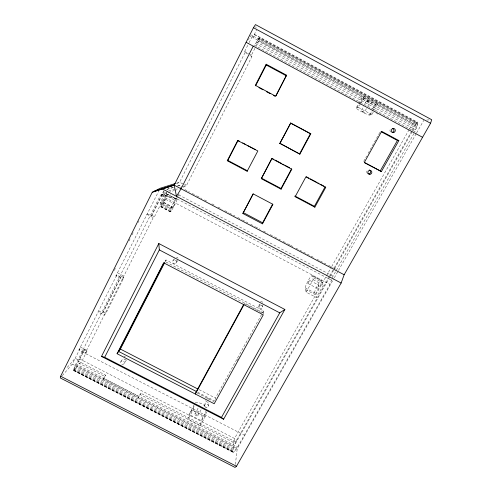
<?xml version="1.0" encoding="UTF-8"?>
<svg xmlns="http://www.w3.org/2000/svg" width="492" height="492" viewBox="0 0 492 492"><rect width="100%" height="100%" fill="white"/><g stroke="black" fill="none" stroke-linecap="round" stroke-linejoin="round"><path stroke-width="0.37" stroke-dasharray="2.46 1.84" d="M417.56 124.476L417.407 123.301L259.167 38.019L254.493 45.258L414.91 131.616L417.56 124.476L258.435 38.727M307.869 283.404L309.523 280.311L318.871 285.231L318.404 286.799L317.272 288.373L307.918 283.453L309.523 280.311M263.411 312.924L164.808 261.43L166.032 259.973L263.54 310.901L263.374 313.582L244.173 303.558M170.38 211.849L160.835 206.837L162.631 202.107L172.262 207.169L170.552 211.843A7.152 0.578 -62.3 0 0 174.789 204.764A7.152 0.578 -62.3 0 0 176.923 199.26L166.075 193.614L164.316 194.635L160.152 202.938L170.595 208.423L172.262 207.169M262.771 306.842L262.869 305.434M163.356 202.12L165.041 198.983L174.568 203.995L173.781 205.779L172.895 207.132L163.356 202.12L165.041 198.983M258.921 306.94L259.241 303.423A1.888 1.827 7.3 0 0 262.125 304.935M235.373 464.411L237.218 448.716L333.933 278.472M366.405 108.64L364.32 112.434L361.153 110.823L363.483 106.247M236.75 441.275L236.941 439.725M235.68 441.945L140.712 393.188L140.035 394.51L235.483 443.513L235.68 441.945L329.283 276.664M413.95 133.498L333.022 276.153L329.947 284.345L237.015 447.984L234.647 451.318L233.165 452.314L232.821 451.576L234.53 438.483L331.319 267.254M233.06 442.265L233.269 440.709M172.895 207.132L174.568 203.995M233.165 452.314L73.511 370.458L75.405 365.064L160.478 195.189L165.988 192.058M364.32 112.434L361.054 110.675M366.601 100.546L369.873 102.311L366.601 100.546L363.828 105.614M215.121 399.535L215.447 398.077L262.058 313.582M200.17 425.851L205.207 416.718L206.253 412.407L201.29 421.41L200.17 425.851L187.864 419.535L189.168 415.187L194.1 406.152L192.87 410.377L187.864 419.535M208.276 406.171L209.241 402.179M206.578 410.248L202.323 417.972L201.597 420.851L189.475 414.621L190.318 411.804L194.549 404.055M204.647 405.322L205.828 400.679M114.329 270.471L115.349 268.417M129.021 240.975L130.048 238.915M132.096 234.801L133.123 232.741M138.246 222.452L138.929 221.08M77.699 362.518L78.695 361.349L105.583 375.15L104.728 376.392L77.699 362.518L83.615 350.796L84.581 349.683L87.041 350.95L85.128 353.201L78.898 350.003L116.752 275.126L120.546 277.101L121.346 276.344L123.861 277.654L105.958 313.287L104.218 315.181L97.92 311.922M123.861 277.654L122.28 279.192L115.921 275.889L158.799 190.97M62.287 375.654L72.293 364.105L79.895 348.883L83.615 350.796M98.83 310.993L102.588 312.937L120.546 277.101M147.391 213.805L151.253 215.834L164.033 190.33M84.581 349.683L78.695 361.349M102.588 312.937L103.468 312.002L121.346 276.344M151.253 215.834L151.905 215.379L164.279 190.699M167.2 191.37L154.463 216.726L153.184 217.648L85.128 353.201M87.041 350.95L82.336 360.316L73.511 370.458M160.152 202.938L161.973 201.782L162.612 202.12L166.714 193.953L167.372 194.235A7.159 0.695 -62.4 0 1 165.355 199.807A7.159 0.695 -62.4 0 1 161.038 206.843L160.835 206.837M247.747 53.972L245.053 52.527L244.641 51.445L248.774 43.253M249.118 42.57L252.562 35.75L259.401 39.44L255.951 46.254M245.053 52.527L179.617 182.194L175.933 184.205M417.407 123.301L412.56 123.541L252.986 37.57L256.437 29.975M170.595 208.423L174.783 200.146L176.37 199.032L176.923 199.26M177.938 196.111L179.371 193.516M183.387 187.317L186.585 185.324L251.904 56.549L251.461 55.11L255.606 46.931M104.728 376.392L102.969 379.818L237.218 448.716M72.293 364.105L102.969 379.818L105.583 375.15M164.98 262.008L166.032 259.973M140.712 393.188L138.24 397.917L138.916 396.595L103.824 378.582M412.161 130.306L416.675 122.219L417.462 122.176L412.56 130.952M373.299 112.028L371.86 114.636L369.215 115.066A7.448 0.633 27.8 0 1 361.743 111.764A7.448 0.633 27.8 0 1 356.153 108.043L358.231 104.242M358.576 103.609L361.694 97.902L362.653 97.545L375.888 104.673L374.781 104.956A7.472 0.763 27.7 0 1 367.223 101.739A7.472 0.763 27.7 0 1 361.694 97.902M357.051 107.797L358.803 104.593M359.154 103.953L363.028 96.856L364.517 96.297L377.979 103.548L373.656 111.376M356.159 108.043L358.44 107.422L360.581 103.492M360.943 102.84L364.517 96.297M194.826 414.116L199.414 405.734M197.821 415.66L202.071 407.929M367.795 106.106L369.873 102.311M369.215 115.066L371.3 111.272M372.696 108.744L374.781 104.956M370.255 114.9L376.263 103.99L377.979 103.548M262.427 312.912L263.54 310.901M237.064 360.654L239.29 356.626M363.674 161.376L366.651 156.038M368.139 153.369L380.039 132.004M306.129 292.15L313.14 279.671L312.143 275.784A7.079 1.064 -62.2 0 0 308.379 280.317A7.079 1.064 -62.2 0 0 305.317 287.955L306.129 292.15L316.35 297.512L323.398 285.065L322.629 282.629L312.537 277.316M331.7 266.584L409.159 129.556M409.535 128.892L412.56 123.541M329.658 275.994L333.822 268.644M334.203 267.974L411.786 130.977M235.483 443.513L329.96 276.75M330.341 276.08L334.129 269.395M334.505 268.724L412.179 131.616M334.308 277.808L338.102 271.129M338.484 270.465L416.232 133.596M416.607 132.932L423.815 120.245M174.168 202.39L177.563 196.738M124.205 363.404A1.876 1.765 27 0 0 122.403 360.753A1.876 1.765 27 0 0 121.001 363.471A1.876 1.765 27 0 0 124.205 363.404L126.395 360.009M120.866 361.682L123.105 358.317M175.927 263.066A1.937 1.882 32.7 0 0 174.881 259.917A1.937 1.882 32.7 0 0 172.667 262.316A1.937 1.882 32.7 0 0 175.927 263.066L177.507 260.945M173.055 260.471L174.273 258.903M78.898 350.003L79.895 348.883M115.921 275.889L116.752 275.126M318.871 285.231L317.272 288.373M176.733 183.098L179.617 182.194L182.864 183.903M166.776 189.34L173.233 187.323M177.538 185.976L181.13 184.857M166.917 189.432L173.412 187.403M177.741 186.05L181.351 184.924M168.633 190.921L177.249 188.233M180.121 187.341L182.274 186.665M182.993 186.443L186.585 185.324L184.648 184.303M331.491 280.231L176.437 198.608L161.751 194.463L167.569 192.649M168.295 192.421L174.113 190.613M174.838 190.386L179.199 189.026M426.687 120.054L430.992 119.759M415.193 124.962L415.968 124.931M161.751 194.463L170.589 194.672M176.437 198.608L160.478 195.189L329.947 284.345M74.194 367.776L235.361 450.438M73.794 368.828L234.647 451.318M73.542 369.633L234.038 451.927M74.083 370.187L232.821 451.576M73.449 370.181L233.534 452.265M73.726 370.458L232.925 452.08M80.368 347.069L86.598 350.273M82.053 351.786L244.284 435.186M192.87 410.377L205.207 416.718M234.53 438.483L79.876 359.055L78.861 360.199L75.184 358.311L67.668 366.897A13.1 1.341 -60.8 0 1 67.293 365.494M75.934 364.006L237.593 446.964M75.405 365.064L237.015 447.984M74.735 366.515L236.16 449.319M199.143 389.67L215.447 398.077M197.753 392.216L214.801 400.998M197.206 392.997L213.922 401.607M103.468 312.002L105.958 313.287M117.459 272.808L123.824 276.123M162.237 202.919L171.868 207.975M161.585 204.371L171.198 209.426M161.118 205.558L170.712 210.601M160.859 206.4L170.429 211.425M161.038 206.843L170.552 211.843M305.317 287.955L314.652 292.863L315.071 294.56L322.002 282.297L321.51 280.717L312.143 275.784M305.637 289.61L315.698 294.892L316.35 297.512M151.905 215.379L154.463 216.726M146.714 214.254L153.184 217.648M184.82 189.549L189.568 192.052M192.28 193.479L196.345 195.625M197.028 195.982L201.769 198.485M204.481 199.918L207.876 201.708M211.941 203.848L214.653 205.281M218.048 207.07L222.113 209.211M224.826 210.644L228.897 212.79M229.573 213.147L234.998 216.006M237.71 217.439L241.781 219.58M242.458 219.942L247.882 222.802M250.594 224.229L254.665 226.375M255.342 226.732L260.09 229.235M263.478 231.025L267.55 233.171M270.262 234.598L274.333 236.744M275.01 237.101L280.434 239.961M283.146 241.394L287.217 243.54M287.894 243.897L289.929 244.967M290.606 245.323L293.318 246.756M296.03 248.189L302.814 251.763M303.49 252.119L314.339 257.839M317.051 259.272L319.763 260.698M320.446 261.061L325.87 263.921M328.582 265.348L332.647 267.494M333.33 267.851L335.366 268.927M178.688 194.863L333.022 276.153M167.557 194.278L177.077 199.291M164.316 194.635L174.783 200.146M311.922 275.606L321.264 280.52M313.14 279.671L323.398 285.065M376.54 113.363L377.874 114.082M358.44 107.422L371.86 114.636M244.641 51.445L249.598 54.108M250.219 54.446L251.461 55.11M249.899 55.473L251.904 56.549M254.29 34.225L417.462 122.176M254.407 34.76L416.675 122.219M258.872 38.222L417.573 123.744M257.857 39.532L417.37 125.478M257.156 40.615L416.995 126.721M256.35 41.955L416.453 128.184M255.453 43.517L415.752 129.833M252.986 37.57L252.218 34.274A14.317 1.273 -63.7 0 0 248.411 39.723M255.828 26.617L256.068 27.958M259.167 38.019L259.401 39.44M208.337 402.087A1.827 1.722 14.9 0 1 206.05 400.912M206.794 398.951A1.827 1.722 14.9 0 1 209.598 400.396M177.532 260.717A1.9 1.845 32.9 0 1 174.648 258.712M176.388 257.273A1.9 1.845 32.9 0 1 178.073 258.152M126.081 359.726A1.839 1.734 27 0 1 123.769 358.533M124.113 356.823A1.839 1.734 27 0 1 125.355 356.282M367.069 172.913A1.993 1.931 -41.2 0 1 367.05 170.958M260.569 301.621A1.888 1.827 7.3 0 1 262.722 302.414M390.55 131.948A2.036 1.956 -48.4 0 1 390.543 129.119M190.318 411.804A6.777 2.854 29.8 0 1 197.089 412.093A6.777 2.854 29.8 0 1 202.323 417.972M195.312 402.819A6.796 2.768 29.7 0 1 200.859 403.409A6.796 2.768 29.7 0 1 206.468 407.807M314.652 292.863A7.079 1.175 -62.2 0 1 317.635 285.182A7.079 1.175 -62.2 0 1 321.51 280.717M204.9 406.656A1.863 1.753 14.9 0 0 208.116 406.595A1.863 1.753 14.9 0 0 206.369 403.987A1.863 1.753 14.9 0 0 204.9 406.656M259.536 308.244A1.925 1.863 7.4 0 0 262.722 307.322A1.925 1.863 7.4 0 0 260.286 305.101A1.925 1.863 7.4 0 0 259.536 308.244M195.127 414.848A1.697 0.713 29.8 0 0 197.722 415.814A1.697 0.713 29.8 0 0 196.117 414.006A1.697 0.713 29.8 0 0 195.127 414.848"/><path stroke-width="0.74" d="M253.122 193.854L242.87 213.491L262.47 223.835L262.611 222.79L272.605 204.162M175.287 183.547L160.14 188.282L152.243 192.28L60.651 376.245L60.288 377.967L235.022 467.4L236.486 466.262L341.134 283.035L344.148 274.751L430.568 123.271L431.712 119.716L255.459 24.6L253.454 27.73L174.186 185.152L176.493 196.345L181.056 188.774L253.239 46.156M275.969 95.903L286.547 75.196L266.166 64.243L255.36 85.319L255.588 85.836L266.264 65.012L266.166 64.243M281.086 189.174L281.012 188.51L291.584 168.805L291.774 169.248L281.086 189.174L261.301 178.676L271.916 158.344M101.487 356.417L158.805 243.534L284.868 309.474L223.602 419.239L101.487 356.417L104.673 357.29L221.498 417.388L223.602 419.239M104.673 357.29L159.328 249.905L158.805 243.534M117.078 353.711L163.658 262.802L263.294 314.825L214.192 403.735L117.078 353.711L120.362 349.062L164.635 262.691M164.107 262.796L118.664 351.46L196.388 391.509M227.273 160.73L227.808 160.386L247.451 170.804L247.144 171.271L227.273 160.73L237.673 140.564L239.407 141.149M227.808 160.386L238.091 140.448M286.547 75.196L275.631 96.18L255.36 85.319M247.144 171.271L257.845 150.958L237.673 140.564M279.843 143.32L290.717 123.031L310.796 133.769L299.88 154.119L279.843 143.32L299.88 154.119M242.87 213.491L253.232 193.903L272.937 204.328L262.47 223.835M261.301 178.676L271.885 158.664L291.774 169.248M279.905 143.473L290.717 123.031M299.591 153.848L310.384 133.732L310.796 133.769M295.145 196.732L305.913 176.868L325.722 187.409L314.855 207.181L295.145 196.732L294.917 195.982L314.4 206.314L314.855 207.181M243.811 304.234L195.871 392.308L195.355 394.031L243.97 304.733M314.4 206.314L325.144 186.757L325.722 187.409M221.498 417.388L279.739 312.851L284.868 309.474M380.168 171.068L397.413 140.466L398.846 140.589L381.392 171.536L364.652 162.766M152.243 192.28L174.186 185.152L344.148 274.751M154.98 190.896L174.592 184.764M153.627 191.585L174.186 185.152M60.651 376.245L236.486 466.262M120.362 349.062L197.784 388.975M159.328 249.905L279.739 312.851M243.226 212.562L262.611 222.79M162.624 189.039L341.134 283.035M272.593 158.701L273.952 159.426M275.305 160.146L281.412 163.393M282.765 164.113L284.124 164.838M285.477 165.558L289.548 167.723M242.704 142.901L245.994 144.654M247.31 145.355L255.213 149.556M306.233 176.702L308.939 178.135M310.286 178.854L316.368 182.089M317.715 182.809L319.068 183.528M320.421 184.242L323.798 186.044M261.449 178.129L281.012 188.51M258.927 87.625L262.931 89.772M266.27 91.561L270.28 93.708M273.613 95.497L274.954 96.217M381.392 171.536L364.332 162.415L381.644 131.346L398.846 140.589M290.532 123.111L310.384 133.732M246.111 42.318L422.567 137.299M266.264 65.012L286.405 75.842M381.036 131.671L397.413 140.466M253.454 27.73L430.568 123.271M369.258 169.961A1.993 1.931 -41.2 0 1 370.581 172.551A1.993 1.931 -41.2 0 1 367.795 173.602M392.468 128.523A2.036 1.956 -48.4 0 1 391.958 132.477M369.861 174.328A2.017 1.95 -41.1 0 0 371.565 171.296A2.017 1.95 -41.1 0 0 368.121 171.425A2.017 1.95 -41.1 0 0 369.861 174.328M393.852 132.41A2.06 1.98 -48.3 0 0 394.75 128.99A2.06 1.98 -48.3 0 0 391.38 130.036A2.06 1.98 -48.3 0 0 393.852 132.41"/></g></svg>
